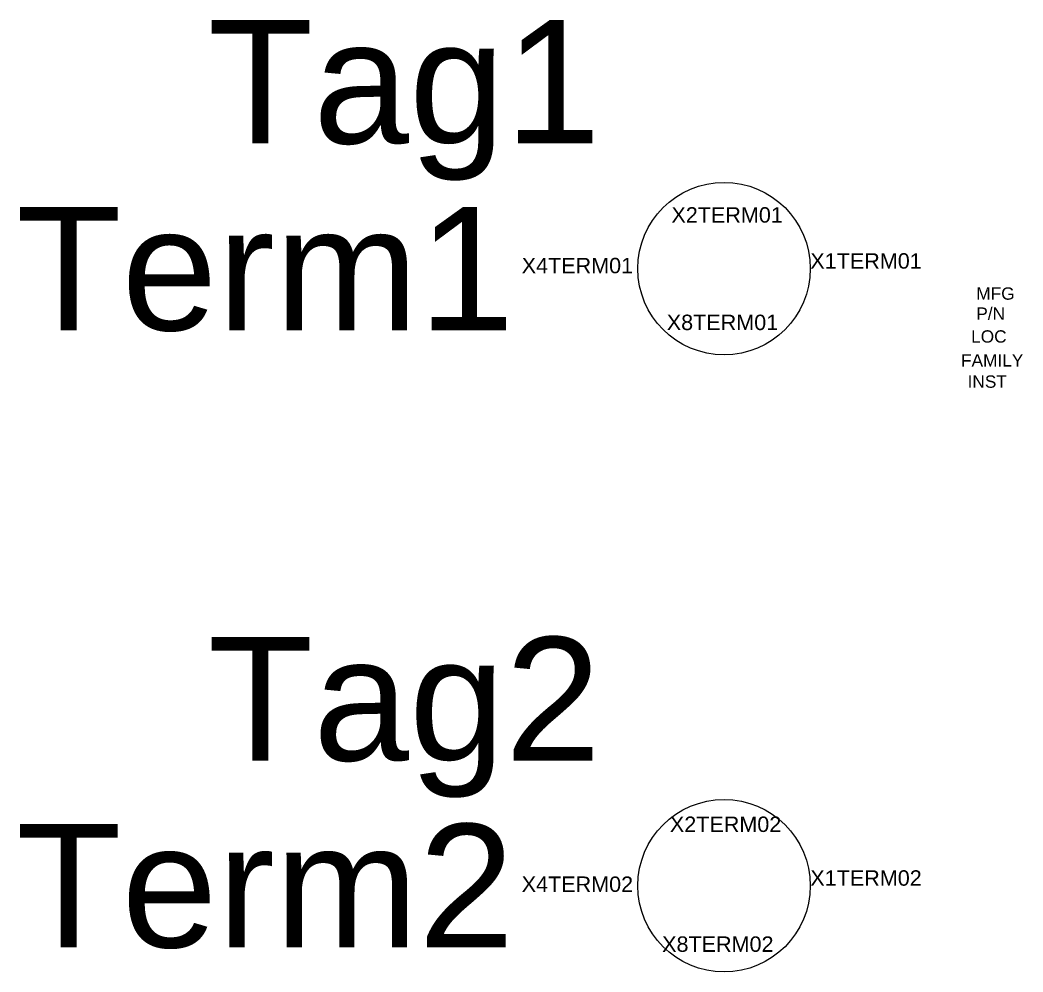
# Model space of a CAD drawing. Header units: inches. Extents: x -3.88 to 0.17, y -0.57 to 0.2.
# Drawn here: x -0.64 to 0.172, y -0.57 to 0.201 of the extents above; entities outside this region: 3.
import ezdxf
from ezdxf.enums import TextEntityAlignment as Align

# ---------------------------------------------------------------- set-up
doc = ezdxf.new("R2010")
doc.units = ezdxf.units.IN
doc.header["$MEASUREMENT"] = 0
doc.styles.add('INERCONNECT TABLES', font='arial.ttf', dxfattribs={"height": 0.1})
doc.styles.add('WD', font='arial.ttf', dxfattribs={"height": 1})

msp = doc.modelspace()

# ---------------------------------------------------------------- linework, layer by layer
for centre in [(-0.06988, 0), (-0.06988, -0.5)]:
    msp.add_circle(centre, 0.06988)

# ---------------------------------------------------------------- texts
at = {"linetype": 'Continuous', "style": 'INERCONNECT TABLES', "flags": 8}
for tag, p in [('Tag1', (-0.16966, 0.15141)), ('Term1', (-0.23975, 0)), ('Desc2', (-3.5, -0.25)), ('Tag2', (-0.16966, -0.34859)), ('Desc3', (-3.5, -0.4)), ('Term2', (-0.23975, -0.5))]:
    msp.add_attdef(tag, text='', height=0.1, dxfattribs=at).set_placement(p, align=Align.MIDDLE_RIGHT)
at = {"flags": 9}
for tag, p, height, style in [('X2TERM01', (-0.11252, 0.03728), 0.0125, 'WD'), ('X4TERM01', (-0.23382, -0.00376), 0.0125, 'WD'), ('X1TERM01', (0, 0), 0.0125, 'WD'), ('X8TERM01', (-0.11628, -0.04981), 0.0125, 'WD'), ('FAMILY', (0.12209, -0.07932), 0.01, 'INERCONNECT TABLES'), ('INST', (0.1274, -0.09653), 0.01, 'INERCONNECT TABLES'), ('X2TERM02', (-0.11378, -0.45646), 0.0125, 'WD'), ('X1TERM02', (0, -0.5), 0.0125, 'WD'), ('X4TERM02', (-0.23382, -0.50502), 0.0125, 'WD'), ('X8TERM02', (-0.12005, -0.55358), 0.0125, 'WD')]:
    msp.add_attdef(tag, p, '', height=height, dxfattribs=dict(at, style=style))
at = {"linetype": 'Continuous', "style": 'INERCONNECT TABLES', "flags": 9}
msp.add_attdef('MFG', text='', height=0.01, dxfattribs=at).set_placement((0.16548, -0.02519), align=Align.RIGHT)
for tag, p in [('P/N', (0.13444, -0.04147)), ('LOC', (0.13027, -0.05997))]:
    msp.add_attdef(tag, p, '', height=0.01, dxfattribs=at)
at = {"style": 'INERCONNECT TABLES', "flags": 8}
msp.add_attdef('Desc1', text='', height=0.1, dxfattribs=at).set_placement((-3.5, -0.1), align=Align.MIDDLE_RIGHT)

doc.saveas('drawing.dxf')
